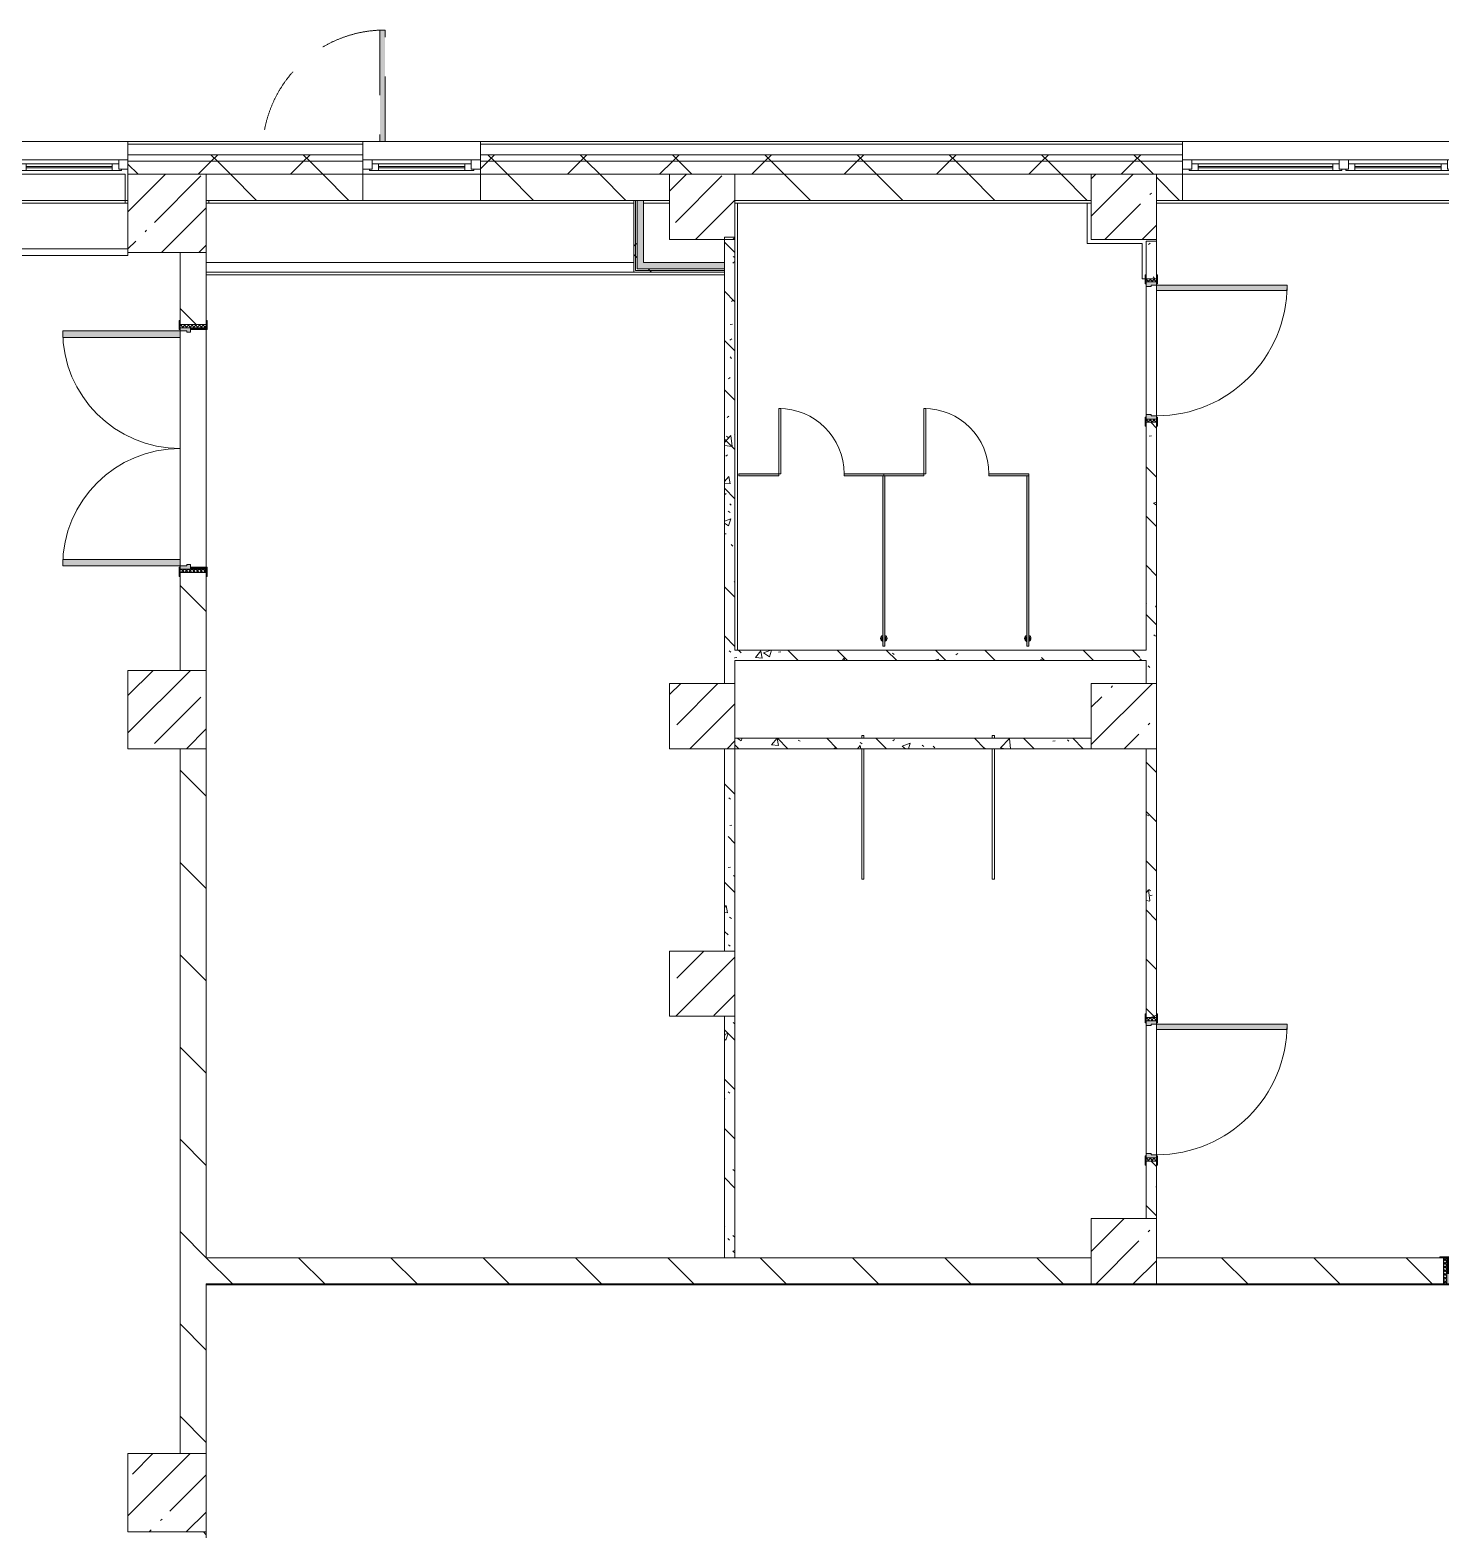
# Model space of a CAD drawing. Header units: millimetres. Extents: x 81731 to 272849, y -8553 to 29000.
# Drawn here: x 211249 to 222058, y 16700 to 28205 of the extents above; entities that cross this region are included whole.
import ezdxf

# ---------------------------------------------------------------- set-up
doc = ezdxf.new("R2010")
doc.units = ezdxf.units.MM
doc.linetypes.add('200_ШТРИХ__ш1_п0_6_', pattern=[800, 500, -300])
for name, color, linetype, lineweight in [('A-DETL-MBND-1', 7, '200_ШТРИХ__ш1_п0_6_', 9), ('A-DOOR-6', 7, 'Continuous', 5), ('A-GENM-1', 7, 'Continuous', 5), ('A-GLAZ-3', 7, 'Continuous', 5), ('A-WALL', 7, 'Continuous', 9), ('A-WALL-6', 7, 'Continuous', 5), ('I-WALL-24', 7, 'Continuous', 5), ('S-COLS-1', 7, 'Continuous', 5)]:
    doc.layers.add(name, color=color, linetype=linetype, lineweight=lineweight)
for name, color, linetype, lineweight, true_color in [('A-DOOR-4', 7, 'Continuous', 5, 0xe2e2e2), ('A-DOOR-5', 7, 'Continuous', 5, 0xaaaaaa), ('A-DOOR-FRAM-2', 7, 'Continuous', 5, 0xe2e2e2), ('A-DOOR-FRAM-4', 7, 'Continuous', 5, 0xaaaaaa), ('A-FLOR-1', 7, 'Continuous', 5, 0xaaaaaa), ('A-GENM-3', 7, 'Continuous', 5, 0xe2ddcd), ('I-WALL-22', 7, 'Continuous', 5, 0xe7e7e7), ('I-WALL-26', 7, 'Continuous', 5, 0x787878)]:
    doc.layers.add(name, color=color, linetype=linetype, lineweight=lineweight, true_color=true_color)
pattern_1 = [(45, (145838.57, 0), (-285.1231, 285.1231), []), (45, (146123.7, 0), (-285.1231, 285.1231), [504.031, -100.806, 16.764, -84.042])]
pattern_2 = [(135, (145838.57, 0), (-353.5534, -353.5534), [])]
pattern_3 = [(135, (145838.57, 0), (-377.1708, -377.1708), [533.4, -88.9, 17.78, -88.9]), (135, (145838.57, 376.94), (-377.1708, -377.1708), []), (50, (145838.57, 0), (637.6445, -55.7866), [66.675, -733.425]), (355, (145838.6, 0), (-123.3494, 668.699), [53.34, -586.74]), (100.451, (145891.7, -4.65), (514.299, 612.908), [56.665, -623.315]), (46.184, (145838.6, 177.8), (948.7764, -147.15), [100.012, -1100.137]), (96.636, (145917.6, 165.5), (830.909, 865.997), [84.998, -934.973]), (351.184, (145838.6, 177.8), (830.918, 865.988), [80.01, -880.11]), (21, (145927.47, 133.35), (530.6506, -357.9283), [66.675, -733.425]), (326, (145927.5, 133.35), (216.308, 644.6585), [53.34, -586.74]), (71.451, (145971.7, 103.5), (746.9596, 286.7243), [56.665, -623.315]), (37.5, (145838.57, 0), (10.8105, 295.9426), [16.764, -562.864, 16.764, -578.866, -588.962]), (37.5, (145838.57, 0), (10.8105, 295.9426), [-1175.258, 16.764, -572.198]), (7.5, (145838.57, 0), (233.8692, 350.6318), [16.764, -322.834, 16.764, -549.529, -224.472]), (7.5, (145838.57, 0), (233.8692, 350.6318), [-905.891, 16.764, -207.708]), (327.5, (145640.32, 0), (474.5678, -20.0513), [16.764, -205.486, 16.764, -676.656, -920.115]), (327.5, (145640.32, 0), (474.5678, -20.0513), [-915.67, 16.764, -903.351]), (317.5, (145551.42, 0), (518.4522, 88.9934), [16.764, -272.161, 16.764, -443.738, -653.415]), (317.5, (145551.42, 0), (518.4522, 88.9934), [-749.427, 16.764, -636.651])]
pattern_4 = [(45, (145838.57, 0), (-353.5534, 353.5534), []), (135, (145838.57, 0), (-353.5534, -353.5534), [])]
pattern_5 = [(45, (145838.6, 0), (-530.33, 530.33), []), (135, (145838.6, 0), (-530.33, -530.33), [])]

# ---------------------------------------------------------------- blocks, each defined once
blk = doc.blocks.new('BSC_Колонна _Прямоугольная - 600х600-V98-2_4_3_птичка')
at = {"layer": 'S-COLS-1'}
h = blk.add_hatch(dxfattribs=at)
h.set_pattern_fill('FP_73', color=256, style=0, pattern_type=2)
h.set_pattern_definition([(45, (-66460, -17000), (-285.1231, 285.1231), []), (45, (-66174.88, -17000), (-285.1231, 285.1231), [504.031, -100.806, 16.764, -84.042])])
h.paths.add_polyline_path([(-300, -300), (300, -300), (300, 300), (-300, 300), (-300, 6)])
for p, q in [((300, 300), (-300, 300)), ((-300, 300), (-300, -300)), ((300, -300), (300, 300)), ((-300, -300), (300, -300))]:
    blk.add_line(p, q, dxfattribs=at)
blk = doc.blocks.new('BSC_Колонна _Прямоугольная - 500х500-V123-2_4_3_птичка')
at = {"layer": 'S-COLS-1'}
h = blk.add_hatch(dxfattribs=at)
h.set_pattern_fill('FP_95', color=256, style=0, pattern_type=2)
h.set_pattern_definition([(45, (-73790, -22950), (-285.1231, 285.1231), []), (45, (-73504.88, -22950), (-285.1231, 285.1231), [504.031, -100.806, 16.764, -84.042])])
h.paths.add_polyline_path([(-250, -250), (250, -250), (250, 250), (-250, 250), (-250, -160)])
for p, q in [((250, 250), (-250, 250)), ((-250, 250), (-250, -250)), ((250, -250), (250, 250)), ((-250, -250), (250, -250))]:
    blk.add_line(p, q, dxfattribs=at)
blk = doc.blocks.new('BSC_Колонна _Прямоугольная - 500х500-V124-2_4_3_птичка')
at = {"layer": 'S-COLS-1'}
h = blk.add_hatch(dxfattribs=at)
h.set_pattern_fill('FP_96', color=256, style=0, pattern_type=2)
h.set_pattern_definition([(45, (-70560, -22950), (-285.1231, 285.1231), []), (45, (-70274.88, -22950), (-285.1231, 285.1231), [504.031, -100.806, 16.764, -84.042])])
h.paths.add_polyline_path([(-250, -250), (250, -250), (250, 250), (-250, 250), (-250, -160)])
for p, q in [((250, 250), (-250, 250)), ((-250, 250), (-250, -250)), ((250, -250), (250, 250)), ((-250, -250), (250, -250))]:
    blk.add_line(p, q, dxfattribs=at)
blk = doc.blocks.new('110_Дверь_СКБ_1Ст_Внутренняя1 - Д-4 1100x2100h_су мгн-32375332-2_4_3_птичка')
at = {"layer": 'A-DOOR-4'}
h = blk.add_hatch(color=256, dxfattribs=at)
h.paths.add_polyline_path([(512.5, 100), (512.5, 60), (502.5, 60), (502.5, 20), (537.5, 20), (537.5, 100)])
h.paths.add_polyline_path([(-487.5, 100), (-512.5, 100), (-512.5, 20), (-477.5, 20), (-477.5, 60), (-487.5, 60)])
at = {"layer": 'A-DOOR-5'}
h = blk.add_hatch(dxfattribs=at)
h.set_pattern_fill('FP_23', color=256, style=0, pattern_type=2)
h.set_pattern_definition([(135, (1751.41, 164.685), (-14.14214, -14.14214), []), (225, (1751.41, 164.685), (14.14214, -14.14214), [])])
h.paths.add_polyline_path([(562.5, 100), (537.5, 100), (537.5, -100), (562.5, -100)])
at = {"layer": 'A-DOOR-FRAM-2'}
for points in [[(-487.5, 1100), (-487.5, 100), (-447.5, 100), (-447.5, 1100)], [(-567.5, 108), (-567.5, 100), (-497.5, 100), (-497.5, 108)], [(-497.5, 20), (-512.5, 20), (-512.5, -100), (-497.5, -100)], [(592.5, 108), (522.5, 108), (522.5, 100), (592.5, 100)], [(537.5, 20), (522.5, 20), (522.5, -100), (537.5, -100)], [(-567.5, -100), (-567.5, -108), (-497.5, -108), (-497.5, -100)], [(592.5, -100), (522.5, -100), (522.5, -108), (592.5, -108)]]:
    blk.add_hatch(color=256, dxfattribs=at).paths.add_polyline_path(points)
at = {"layer": 'A-DOOR-FRAM-4'}
h = blk.add_hatch(dxfattribs=at)
h.set_pattern_fill('FP_24', color=256, style=0, pattern_type=2)
h.set_pattern_definition([(45, (-371.384, 164.685), (-14.1421, 14.1421), []), (135, (-371.384, 164.685), (-14.1421, -14.1421), [])])
h.paths.add_polyline_path([(-512.5, 100), (-537.5, 100), (-537.5, -100), (-512.5, -100)])
at = {"layer": 'A-DOOR-5'}
for p, q in [((-487.5, 1100), (-487.5, 100)), ((-447.5, 1100), (-487.5, 1100)), ((-447.5, 100), (-447.5, 1100)), ((-487.5, 100), (-447.5, 100))]:
    blk.add_line(p, q, dxfattribs=at)
blk.add_arc((-487.5, 100), 1000, 360, 90, dxfattribs=at)
at = {"layer": 'A-DOOR-FRAM-4'}
for p, q in [((-497.5, 108), (-567.5, 108)), ((-567.5, 108), (-567.5, 100)), ((-567.5, 100), (-497.5, 100)), ((-512.5, 100), (-537.5, 100)), ((-537.5, 100), (-537.5, -100)), ((-487.5, 100), (-512.5, 100)), ((-512.5, 100), (-512.5, 20)), ((-512.5, -100), (-512.5, 100)), ((-497.5, 100), (-512.5, 100)), ((-512.5, 100), (-512.5, 99)), ((-512.5, 99), (-497.5, 99)), ((-512.5, 20), (-477.5, 20)), ((-497.5, 20), (-512.5, 20)), ((-512.5, 20), (-512.5, -100)), ((-497.5, 100), (-497.5, 108)), ((-497.5, 99), (-497.5, 100)), ((-497.5, -100), (-497.5, 20)), ((-487.5, 60), (-487.5, 100)), ((-477.5, 60), (-487.5, 60)), ((-477.5, 20), (-477.5, 60)), ((512.5, 60), (502.5, 60)), ((502.5, 60), (502.5, 20)), ((502.5, 20), (537.5, 20)), ((512.5, 100), (512.5, 60)), ((537.5, 100), (512.5, 100)), ((592.5, 108), (522.5, 108)), ((522.5, 108), (522.5, 100)), ((537.5, 100), (522.5, 100)), ((522.5, 100), (522.5, 99)), ((522.5, 100), (592.5, 100)), ((522.5, 99), (537.5, 99)), ((537.5, 20), (522.5, 20)), ((522.5, 20), (522.5, -100)), ((537.5, 20), (537.5, 100)), ((562.5, 100), (537.5, 100)), ((537.5, 100), (537.5, -100)), ((537.5, 99), (537.5, 100)), ((537.5, -100), (537.5, 20)), ((562.5, -100), (562.5, 100)), ((592.5, 100), (592.5, 108)), ((-497.5, -100), (-567.5, -100)), ((-567.5, -100), (-567.5, -108)), ((-567.5, -108), (-497.5, -108)), ((-537.5, -100), (-512.5, -100)), ((-512.5, -100), (-497.5, -100)), ((-497.5, -108), (-497.5, -100)), ((522.5, -100), (537.5, -100)), ((592.5, -100), (522.5, -100)), ((522.5, -100), (522.5, -108)), ((522.5, -108), (592.5, -108)), ((537.5, -100), (562.5, -100)), ((592.5, -108), (592.5, -100))]:
    blk.add_line(p, q, dxfattribs=at)
blk = doc.blocks.new('110_Дверь_СКБ_1Ст_Внутренняя1 - Д-4 1100x2100h_су мгн-32391219-2_4_3_птичка')
at = {"layer": 'A-DOOR-4'}
h = blk.add_hatch(color=256, dxfattribs=at)
h.paths.add_polyline_path([(537.5, 40), (512.5, 40), (512.5, 0), (502.5, 0), (502.5, -40), (537.5, -40)])
h.paths.add_polyline_path([(-477.5, 0), (-487.5, 0), (-487.5, 40), (-512.5, 40), (-512.5, -40), (-477.5, -40)])
at = {"layer": 'A-DOOR-5'}
h = blk.add_hatch(dxfattribs=at)
h.set_pattern_fill('FP_8', color=256, style=0, pattern_type=2)
h.set_pattern_definition([(135, (1751.41, 104.685), (-14.14214, -14.14214), []), (225, (1751.41, 104.685), (14.14214, -14.14214), [])])
h.paths.add_polyline_path([(562.5, 40), (537.5, 40), (537.5, -40), (562.5, -40)])
at = {"layer": 'A-DOOR-FRAM-2'}
for points in [[(-447.5, 40), (-447.5, 1040), (-487.5, 1040), (-487.5, 40)], [(-497.5, 40), (-497.5, 48), (-567.5, 48), (-567.5, 40)], [(592.5, 48), (522.5, 48), (522.5, 40), (592.5, 40)], [(-497.5, -40), (-567.5, -40), (-567.5, -48), (-497.5, -48)], [(592.5, -48), (592.5, -40), (522.5, -40), (522.5, -48)]]:
    blk.add_hatch(color=256, dxfattribs=at).paths.add_polyline_path(points)
at = {"layer": 'A-DOOR-FRAM-4'}
h = blk.add_hatch(dxfattribs=at)
h.set_pattern_fill('FP_9', color=256, style=0, pattern_type=2)
h.set_pattern_definition([(45, (-371.384, 104.685), (-14.1421, 14.1421), []), (135, (-371.384, 104.685), (-14.1421, -14.1421), [])])
h.paths.add_polyline_path([(-512.5, 40), (-537.5, 40), (-537.5, -40), (-512.5, -40)])
at = {"layer": 'A-DOOR-5'}
for p, q in [((-487.5, 1040), (-487.5, 40)), ((-447.5, 1040), (-487.5, 1040)), ((-447.5, 40), (-447.5, 1040)), ((-487.5, 40), (-447.5, 40))]:
    blk.add_line(p, q, dxfattribs=at)
blk.add_arc((-487.5, 40), 1000, 360, 90, dxfattribs=at)
at = {"layer": 'A-DOOR-FRAM-4'}
for p, q in [((-497.5, 48), (-567.5, 48)), ((-567.5, 48), (-567.5, 40)), ((-567.5, 40), (-497.5, 40)), ((-512.5, 40), (-537.5, 40)), ((-537.5, 40), (-537.5, -40)), ((-487.5, 40), (-512.5, 40)), ((-512.5, 40), (-512.5, -40)), ((-512.5, -40), (-512.5, 40)), ((-497.5, 40), (-512.5, 40)), ((-512.5, 40), (-512.5, 39)), ((-512.5, 39), (-497.5, 39)), ((-497.5, 40), (-497.5, 48)), ((-497.5, 39), (-497.5, 40)), ((-487.5, 0), (-487.5, 40)), ((-477.5, 0), (-487.5, 0)), ((-477.5, -40), (-477.5, 0)), ((512.5, 0), (502.5, 0)), ((502.5, 0), (502.5, -40)), ((512.5, 40), (512.5, 0)), ((537.5, 40), (512.5, 40)), ((592.5, 48), (522.5, 48)), ((522.5, 48), (522.5, 40)), ((537.5, 40), (522.5, 40)), ((522.5, 40), (522.5, 39)), ((522.5, 40), (592.5, 40)), ((522.5, 39), (537.5, 39)), ((537.5, -40), (537.5, 40)), ((562.5, 40), (537.5, 40)), ((537.5, 40), (537.5, -40)), ((537.5, 39), (537.5, 40)), ((562.5, -40), (562.5, 40)), ((592.5, 40), (592.5, 48)), ((-497.5, -40), (-567.5, -40)), ((-567.5, -40), (-567.5, -48)), ((-567.5, -48), (-497.5, -48)), ((-537.5, -40), (-512.5, -40)), ((-497.5, -39), (-512.5, -39)), ((-512.5, -39), (-512.5, -40)), ((-512.5, -40), (-477.5, -40)), ((-512.5, -40), (-497.5, -40)), ((-497.5, -40), (-497.5, -39)), ((-497.5, -48), (-497.5, -40)), ((502.5, -40), (537.5, -40)), ((537.5, -39), (522.5, -39)), ((522.5, -39), (522.5, -40)), ((522.5, -40), (537.5, -40)), ((592.5, -40), (522.5, -40)), ((522.5, -40), (522.5, -48)), ((522.5, -48), (592.5, -48)), ((537.5, -40), (537.5, -39)), ((537.5, -40), (562.5, -40)), ((592.5, -48), (592.5, -40))]:
    blk.add_line(p, q, dxfattribs=at)
blk = doc.blocks.new('131_Сантехническая перегородка - СП-2-V130-2_4_3_птичка')
at = {"layer": 'A-GENM-1'}
for p, q in [((0, 8), (1000, 8)), ((0, 8), (0, -8)), ((1080, 8), (1100, 8)), ((1100, 8), (1100, -8)), ((1000, -8), (0, -8)), ((1100, -8), (1080, -8))]:
    blk.add_line(p, q, dxfattribs=at)
blk = doc.blocks.new('110_Дверь_СКБ_2Ст - Д-10 1800x2100h_Актовый зал EI30-32403870-2_4_3_птичка')
at = {"layer": 'A-DOOR-4'}
for points in [[(-887.5, 100), (-837.5, 100), (-837.5, 1000), (-887.5, 1000)], [(862.5, 100), (912.5, 100), (912.5, 1000), (862.5, 1000)]]:
    blk.add_hatch(color=256, dxfattribs=at).paths.add_polyline_path(points)
h = blk.add_hatch(color=256, dxfattribs=at)
h.paths.add_polyline_path([(-912.5, 100), (-912.5, 20), (-877.5, 20), (-877.5, 50), (-887.5, 50), (-887.5, 100)])
h.paths.add_polyline_path([(902.5, 20), (937.5, 20), (937.5, 100), (912.5, 100), (912.5, 50), (902.5, 50)])
at = {"layer": 'A-DOOR-5'}
h = blk.add_hatch(dxfattribs=at)
h.set_pattern_fill('FP_113', color=256, style=0, pattern_type=2)
h.set_pattern_definition([(135, (1351.41, 164.685), (-14.1421, -14.1421), []), (225, (1351.41, 164.685), (14.1421, -14.1421), [])])
h.paths.add_polyline_path([(937.5, -100), (962.5, -100), (962.5, 100), (937.5, 100)])
at = {"layer": 'A-DOOR-FRAM-2'}
for points in [[(-967.5, 100), (-897.5, 100), (-897.5, 108), (-967.5, 108)], [(-912.5, -100), (-897.5, -100), (-897.5, 20), (-912.5, 20)], [(922.5, 100), (992.5, 100), (992.5, 108), (922.5, 108)], [(922.5, -100), (937.5, -100), (937.5, 20), (922.5, 20)], [(-967.5, -108), (-897.5, -108), (-897.5, -100), (-967.5, -100)], [(922.5, -108), (992.5, -108), (992.5, -100), (922.5, -100)]]:
    blk.add_hatch(color=256, dxfattribs=at).paths.add_polyline_path(points)
at = {"layer": 'A-DOOR-FRAM-4'}
h = blk.add_hatch(dxfattribs=at)
h.set_pattern_fill('FP_114', color=256, style=0, pattern_type=2)
h.set_pattern_definition([(45, (-771.384, 164.685), (-14.1421, 14.1421), []), (135, (-771.384, 164.685), (-14.1421, -14.1421), [])])
h.paths.add_polyline_path([(-937.5, -100), (-912.5, -100), (-912.5, 100), (-937.5, 100)])
at = {"layer": 'A-DOOR-5'}
for p, q in [((-887.5, 1000), (-887.5, 100)), ((-837.5, 1000), (-887.5, 1000)), ((-837.5, 100), (-837.5, 1000)), ((912.5, 1000), (862.5, 1000)), ((862.5, 1000), (862.5, 100)), ((912.5, 100), (912.5, 1000)), ((-887.5, 100), (-837.5, 100)), ((862.5, 100), (912.5, 100))]:
    blk.add_line(p, q, dxfattribs=at)
for centre, start, end in [((-887.5, 100), 0, 90), ((912.5, 100), 90, 180)]:
    blk.add_arc(centre, 900, start, end, dxfattribs=at)
at = {"layer": 'A-DOOR-FRAM-4'}
for p, q in [((-897.5, 108), (-967.5, 108)), ((-967.5, 108), (-967.5, 100)), ((-967.5, 100), (-897.5, 100)), ((-912.5, 100), (-937.5, 100)), ((-937.5, 100), (-937.5, -100)), ((-887.5, 100), (-912.5, 100)), ((-912.5, 100), (-912.5, 20)), ((-912.5, -100), (-912.5, 100)), ((-912.5, 20), (-877.5, 20)), ((-897.5, 20), (-912.5, 20)), ((-912.5, 20), (-912.5, -100)), ((-897.5, 100), (-897.5, 108)), ((-897.5, -100), (-897.5, 20)), ((-887.5, 50), (-887.5, 100)), ((-877.5, 50), (-887.5, 50)), ((-877.5, 20), (-877.5, 50)), ((912.5, 50), (902.5, 50)), ((902.5, 50), (902.5, 20)), ((902.5, 20), (937.5, 20)), ((912.5, 100), (912.5, 50)), ((937.5, 100), (912.5, 100)), ((992.5, 108), (922.5, 108)), ((922.5, 108), (922.5, 100)), ((922.5, 100), (992.5, 100)), ((937.5, 20), (922.5, 20)), ((922.5, 20), (922.5, -100)), ((937.5, 20), (937.5, 100)), ((962.5, 100), (937.5, 100)), ((937.5, 100), (937.5, -100)), ((937.5, -100), (937.5, 20)), ((962.5, -100), (962.5, 100)), ((992.5, 100), (992.5, 108)), ((-897.5, -100), (-967.5, -100)), ((-967.5, -100), (-967.5, -108)), ((-967.5, -108), (-897.5, -108)), ((-937.5, -100), (-912.5, -100)), ((-912.5, -100), (-897.5, -100)), ((-897.5, -108), (-897.5, -100)), ((922.5, -100), (937.5, -100)), ((992.5, -100), (922.5, -100)), ((922.5, -100), (922.5, -108)), ((922.5, -108), (992.5, -108)), ((937.5, -100), (962.5, -100)), ((992.5, -108), (992.5, -100))]:
    blk.add_line(p, q, dxfattribs=at)
blk = doc.blocks.new('BSC_Колонна _Прямоугольная - 500х500-V167-2_4_3_птичка')
at = {"layer": 'S-COLS-1'}
h = blk.add_hatch(dxfattribs=at)
h.set_pattern_fill('FP_124', color=256, style=0, pattern_type=2)
h.set_pattern_definition([(45, (-70560, -20900), (-285.1231, 285.1231), []), (45, (-70274.88, -20900), (-285.1231, 285.1231), [504.031, -100.806, 16.764, -84.042])])
h.paths.add_polyline_path([(-250, -250), (250, -250), (250, 250), (-250, 250)])
for p, q in [((250, 250), (-250, 250)), ((-250, 250), (-250, -250)), ((250, -250), (250, 250)), ((-250, -250), (250, -250))]:
    blk.add_line(p, q, dxfattribs=at)
blk = doc.blocks.new('120_Окно_СКБ_1Ст - 120_Окно_СКБ_1Ст 900х2500_h_-19906774-2_4_3_птичка')
at = {"layer": 'A-GLAZ-3'}
for p, q in [((-450, -75), (-450, -5)), ((-450, -5), (-380, -5)), ((450, -5), (-450, -5)), ((-380, -75), (-450, -75)), ((-450, -75), (-400, -75)), ((-380, -75), (-400, -75)), ((-400, -75), (-400, -85)), ((-400, -85), (400, -85)), ((400, -85), (-400, -85)), ((-380, -5), (-380, -75)), ((380, -35), (-380, -35)), ((-380, -35), (-380, -75)), ((-330, -85), (-330, -35)), ((-330, -55), (330, -55)), ((330, -65), (-330, -65)), ((330, -85), (330, -35)), ((380, -75), (380, -5)), ((380, -5), (450, -5)), ((380, -75), (380, -35)), ((450, -75), (380, -75)), ((400, -75), (380, -75)), ((400, -75), (450, -75)), ((400, -85), (400, -75)), ((450, -5), (450, -75))]:
    blk.add_line(p, q, dxfattribs=at)
blk = doc.blocks.new('120_Окно_СКБ_2Ст - 120_Окно_СКБ_2Ст 2100х2400 _мал створка справа_-19092174-2_4_3_птичка')
at = {"layer": 'A-GLAZ-3'}
for p, q in [((-1050, -75), (-1050, -5)), ((-1050, -5), (-980, -5)), ((1050, -5), (-1050, -5)), ((-980, -75), (-1050, -75)), ((-1050, -75), (-1000, -75)), ((-980, -75), (-1000, -75)), ((-1000, -75), (-1000, -85)), ((-1000, -85), (170, -85)), ((170, -85), (-1000, -85)), ((-980, -5), (-980, -75)), ((150, -35), (-980, -35)), ((-980, -35), (-980, -75)), ((-930, -85), (-930, -35)), ((-930, -55), (100, -55)), ((100, -65), (-930, -65)), ((100, -85), (100, -35)), ((150, -75), (150, -5)), ((150, -5), (220, -5)), ((150, -75), (150, -35)), ((220, -75), (150, -75)), ((170, -75), (150, -75)), ((170, -75), (200, -75)), ((170, -85), (170, -75)), ((220, -75), (200, -75)), ((200, -75), (200, -85)), ((200, -85), (1000, -85)), ((1000, -85), (200, -85)), ((220, -5), (220, -75)), ((980, -35), (220, -35)), ((220, -35), (220, -75)), ((270, -85), (270, -35)), ((270, -55), (930, -55)), ((930, -65), (270, -65)), ((930, -85), (930, -35)), ((980, -75), (980, -5)), ((980, -5), (1050, -5)), ((980, -75), (980, -35)), ((1050, -75), (980, -75)), ((1000, -75), (980, -75)), ((1000, -75), (1050, -75)), ((1000, -85), (1000, -75)), ((1050, -5), (1050, -75))]:
    blk.add_line(p, q, dxfattribs=at)
blk = doc.blocks.new('BSC_Колонна _Прямоугольная - 500х500-V172-2_4_3_птичка')
at = {"layer": 'S-COLS-1'}
h = blk.add_hatch(dxfattribs=at)
h.set_pattern_fill('FP_127', color=256, style=0, pattern_type=2)
h.set_pattern_definition([(45, (-73790, -18850), (-285.1231, 285.1231), []), (45, (-73504.88, -18850), (-285.1231, 285.1231), [504.031, -100.806, 16.764, -84.042])])
h.paths.add_polyline_path([(-250, -250), (250, -250), (250, 250), (-250, 250)])
for p, q in [((250, 250), (-250, 250)), ((-250, 250), (-250, -250)), ((250, -250), (250, 250)), ((-250, -250), (250, -250))]:
    blk.add_line(p, q, dxfattribs=at)
blk = doc.blocks.new('110_Дверь_СКБ_1Ст_Наружная - ДН-2д_л__ Дверь из подвала ЛК _900 мм в свету_ 3300-22851703-2_4_3_птичка')
at = {"layer": 'A-DETL-MBND-1'}
blk.add_hatch(color=256, dxfattribs=at).paths.add_polyline_path([(489.5, 135), (489.5, 990), (449.5, 990), (449.5, 135)])
for p, q in [((489.5, 990), (449.5, 990)), ((449.5, 990), (449.5, 135)), ((489.5, 135), (489.5, 990))]:
    blk.add_line(p, q, dxfattribs=at)
blk.add_arc((489.5, 50), 940, 90, 174.73278, dxfattribs=at)
blk = doc.blocks.new('131_Сантехническая перегородка_Дверь - СД-1-V213-2_4_3_птичка')
at = {"layer": 'A-GENM-3'}
for points in [[(0, -8), (305, -8), (305, 8), (0, 8)], [(805, -8), (1110, -8), (1110, 8), (805, 8)]]:
    blk.add_hatch(color=256, dxfattribs=at).paths.add_polyline_path(points)
at = {"layer": 'A-DOOR-6'}
for p, q in [((321, 508), (305, 508)), ((305, 8), (305, 508)), ((321, 8), (321, 508)), ((321, 8), (305, 8))]:
    blk.add_line(p, q, dxfattribs=at)
blk.add_arc((305, 8), 500, 360, 90, dxfattribs=at)
at = {"layer": 'A-GENM-1'}
for p, q in [((305, 8), (0, 8)), ((0, 8), (0, -8)), ((305, -8), (305, 8)), ((1110, 8), (805, 8)), ((805, 8), (805, -8)), ((1110, -8), (1110, 8)), ((0, -8), (305, -8)), ((805, -8), (1110, -8))]:
    blk.add_line(p, q, dxfattribs=at)
blk = doc.blocks.new('131_Сантехническая перегородка - СП-4-V219-2_4_3_птичка')
at = {"layer": 'A-GENM-3'}
blk.add_hatch(color=256, dxfattribs=at).paths.add_polyline_path([(1330, 8), (26, 8), (26, -8), (1330, -8)])
at = {"layer": 'A-GENM-1'}
for p, q in [((1330, 8), (26, 8)), ((26, 8), (26, -8)), ((1330, -8), (1330, 8)), ((26, -8), (1330, -8))]:
    blk.add_line(p, q, dxfattribs=at)
at = {"layer": 'A-GENM-1', "flags": 128}
for points in [[(97, 8), (97, 9), (96, 9), (96, 9), (96, 10), (95, 10), (95, 11), (94, 11), (94, 12), (93, 12), (93, 12), (92, 13), (92, 13), (91, 13), (91, 14), (90, 14), (90, 14), (89, 14), (89, 14), (88, 15), (87, 15), (87, 15), (86, 15), (86, 15), (85, 15), (84, 15), (84, 15), (83, 15), (83, 15), (82, 15), (81, 15), (81, 15), (80, 15), (80, 14), (79, 14), (78, 14), (78, 14), (77, 13), (77, 13), (76, 13), (76, 13), (75, 12), (75, 12), (74, 11), (74, 11), (74, 11), (73, 10), (73, 10), (72, 9), (72, 9), (72, 8), (71, 8)], [(71, -8), (72, -9), (72, -9), (72, -9), (73, -10), (73, -10), (74, -11), (74, -11), (75, -12), (75, -12), (76, -12), (76, -13), (77, -13), (77, -13), (78, -14), (78, -14), (79, -14), (79, -14), (80, -14), (80, -15), (81, -15), (82, -15), (82, -15), (83, -15), (83, -15), (84, -15), (85, -15), (85, -15), (86, -15), (86, -15), (87, -15), (88, -15), (88, -15), (89, -14), (89, -14), (90, -14), (90, -14), (91, -13), (92, -13), (92, -13), (93, -13), (93, -12), (94, -12), (94, -11), (94, -11), (95, -11), (95, -10), (96, -10), (96, -9), (96, -9), (97, -8), (97, -8)]]:
    blk.add_lwpolyline(points, dxfattribs=at)
at = {"layer": 'A-GENM-1'}
for radius, start, end in [(24.6, 19.9113, 160.0887), (17.6, 45, 135), (17.6, 45, 135), (15.1, 45, 135), (24.6, 199.9113, 340.0887), (17.6, 225, 315), (17.6, 225, 315), (15.1, 225, 315)]:
    blk.add_arc((84, 0), radius, start, end, dxfattribs=at)
blk = doc.blocks.new('Зашивка приборов отопления29 - Зашивка приборов отопления-33323054-2_4_3_птичка')
at = {"layer": 'A-WALL-6'}
for p, q in [((66780, 26880), (66760, 26880)), ((70036, 26425), (66760, 26425)), ((66760, 26350), (70036, 26350))]:
    blk.add_line(p, q, dxfattribs=at)

msp = doc.modelspace()

# ---------------------------------------------------------------- hatches: boundary and pattern name
at = {"layer": 'A-WALL-6'}
h = msp.add_hatch(dxfattribs=at)
h.set_pattern_fill('FP_66', color=256, style=0, pattern_type=2)
h.set_pattern_definition(pattern_4)
h.paths.add_polyline_path([(230698.6, 27200), (230698.6, 27250), (226188.6, 27250), (226188.6, 27200), (230027.2, 27200)])
h.paths.add_polyline_path([(222607, 27200), (223688.6, 27200), (223688.6, 27250), (222178.6, 27250), (222178.6, 27200)])
h.paths.add_polyline_path([(210018.6, 27200), (211098.6, 27200), (211098.6, 27250), (210018.6, 27250)])
h.paths.add_polyline_path([(213331.8, 27200), (213798.6, 27200), (213795.6, 27250), (211998.6, 27250), (211998.6, 27200), (212404.3, 27200)])
h.paths.add_polyline_path([(214698.6, 27200), (220078.6, 27200), (220078.6, 27250), (214698.6, 27250)])
h.paths.add_polyline_path([(202201.6, 27200), (202998.6, 27200), (202998.6, 27250), (201748.4, 27250), (201748.4, 27200)])
h.paths.add_polyline_path([(200346.6, 27200), (200848.4, 27200), (200848.4, 27250), (199698.8, 27250), (199698.8, 27200)])
h.paths.add_polyline_path([(205698.6, 27200), (206878.6, 27200), (206878.6, 27250), (205698.6, 27250)])
h.paths.add_polyline_path([(195709, 27200), (196598.8, 27200), (196598.8, 27250), (195498.9, 27250), (195498.9, 27200)])
h.paths.add_polyline_path([(194598.9, 27200), (194598.9, 27250), (193345.6, 27250), (193345.6, 27200), (193853.9, 27200)])
h.paths.add_polyline_path([(190245.6, 27200), (190245.6, 27250), (187848.6, 27250), (187848.6, 27200), (189216.3, 27200)])
h = msp.add_hatch(dxfattribs=at)
h.set_pattern_fill('FP_66', color=256, style=0, pattern_type=2)
h.set_pattern_definition(pattern_4)
h.paths.add_polyline_path([(230038.6, 27100), (230698.6, 27100), (230698.6, 27200), (226188.6, 27200), (226188.6, 27100), (230027.2, 27100)])
h.paths.add_polyline_path([(212404.3, 27100), (213798.6, 27100), (213795.6, 27200), (211998.6, 27200), (211998.6, 27100)])
h.paths.add_polyline_path([(211098.6, 27100), (211098.6, 27200), (210018.6, 27200), (210018.6, 27100), (210793.8, 27100)])
h.paths.add_polyline_path([(223688.6, 27100), (223688.6, 27200), (222178.6, 27200), (222178.6, 27100), (223534.6, 27100)])
h.paths.add_polyline_path([(214698.6, 27100), (220078.6, 27100), (220078.6, 27200), (214698.6, 27200)])
h.paths.add_polyline_path([(206839.2, 27100), (206878.6, 27100), (206878.6, 27200), (205698.6, 27200), (205698.6, 27100), (206593.8, 27100)])
h.paths.add_polyline_path([(199698.8, 27100), (200848.4, 27100), (200848.4, 27200), (199698.8, 27200)])
h.paths.add_polyline_path([(202665.4, 27100), (202998.6, 27100), (202998.6, 27200), (201748.4, 27200), (201748.4, 27100), (202201.6, 27100)])
h.paths.add_polyline_path([(194598.9, 27100), (194598.9, 27200), (193345.6, 27200), (193345.6, 27100), (193853.9, 27100)])
h.paths.add_polyline_path([(190245.6, 27100), (190245.6, 27200), (187898.6, 27200), (187898.6, 27100), (189216.3, 27100)])
h.paths.add_polyline_path([(195498.9, 27100), (196598.8, 27100), (196598.8, 27200), (195498.9, 27200)])
at = {"layer": 'I-WALL-22'}
for points in [[(215949.2, 26425), (215949.2, 26900), (215899.2, 26900), (215899.2, 26425)], [(216568.6, 26375), (216568.6, 26425), (215899.2, 26425), (215899.2, 26375), (216114.4, 26375)]]:
    msp.add_hatch(color=256, dxfattribs=at).paths.add_polyline_path(points)
at = {"layer": 'I-WALL-24'}
h = msp.add_hatch(dxfattribs=at)
h.set_pattern_fill('FP_77', color=256, style=0, pattern_type=2)
h.set_pattern_definition(pattern_2)
h.paths.add_polyline_path([(227244.6, 26900), (230038.6, 26900), (230038.6, 27100), (226988.6, 27100), (226988.6, 26900)])
h.paths.add_polyline_path([(226488.6, 26900), (226488.6, 27100), (226188.6, 27100), (226188.6, 26900), (226317.1, 26900)])
h.paths.add_polyline_path([(216114.4, 26900), (216148.6, 26900), (216148.6, 27100), (214698.6, 27100), (214698.6, 26900), (215186.9, 26900)])
h.paths.add_polyline_path([(217041.9, 26900), (219378.6, 26900), (219378.6, 27100), (216648.6, 27100), (216648.6, 26900)])
h.paths.add_polyline_path([(212598.6, 26900), (213798.6, 26900), (213795.6, 27100), (212598.6, 27100)])
h.paths.add_polyline_path([(222178.6, 26900), (222588.6, 26900), (222588.6, 27100), (222178.6, 27100)])
h.paths.add_polyline_path([(223688.6, 26900), (223688.6, 27100), (223088.6, 27100), (223088.6, 26900), (223534.6, 26900)])
h.paths.add_polyline_path([(220078.6, 26900), (220078.6, 27100), (219878.6, 27100), (219878.6, 26900)])
h.paths.add_polyline_path([(201748.4, 26900), (202998.6, 26900), (202998.6, 27100), (201748.4, 27100)])
h.paths.add_polyline_path([(205698.6, 26900), (206898.6, 26900), (206898.6, 27100), (205698.6, 27100)])
h.paths.add_polyline_path([(200346.6, 26900), (200848.4, 26900), (200848.4, 27100), (199698.8, 27100), (199698.8, 26900)])
h.paths.add_polyline_path([(210303.4, 26900), (211098.6, 26900), (211098.6, 27100), (209998.6, 27100), (209998.6, 26900)])
h.paths.add_polyline_path([(196203.4, 26900), (196598.8, 26900), (196598.8, 27100), (196203.4, 27100)])
h = msp.add_hatch(dxfattribs=at)
h.set_pattern_fill('FP_160', color=256, style=0, pattern_type=2)
h.set_pattern_definition(pattern_5)
h.paths.add_polyline_path([(215886.7, 26362.5), (215886.7, 26900), (215874.2, 26900), (215874.2, 26362.5)])
h = msp.add_hatch(dxfattribs=at)
h.set_pattern_fill('FP_160', color=256, style=0, pattern_type=2)
h.set_pattern_definition(pattern_5)
h.paths.add_polyline_path([(215899.2, 26375), (215899.2, 26900), (215886.7, 26900), (215886.7, 26375)])
h = msp.add_hatch(dxfattribs=at)
h.set_pattern_fill('FP_77', color=256, style=0, pattern_type=2)
h.set_pattern_definition(pattern_2)
h.paths.add_polyline_path([(212398.6, 12300), (212598.6, 12300), (212598.6, 15175), (212398.6, 15175), (212398.6, 13534.8)])
h.paths.add_polyline_path([(212598.6, 16625), (212598.6, 16700), (212398.6, 16700), (212404.3, 16625)])
h.paths.add_polyline_path([(212460.6, 17300), (212598.6, 17300), (212598.6, 22700), (212398.6, 22700), (212398.6, 17300)])
h.paths.add_polyline_path([(212598.6, 23300), (212598.6, 24050), (212398.6, 24050), (212398.6, 23300)])
h.paths.add_polyline_path([(212598.6, 25950), (212598.6, 26500), (212398.6, 26500), (212398.6, 25950)])
h = msp.add_hatch(dxfattribs=at)
h.set_pattern_fill('FP_160', color=256, style=0, pattern_type=2)
h.set_pattern_definition(pattern_5)
h.paths.add_polyline_path([(216568.6, 26350), (216568.6, 26362.5), (215874.2, 26362.5), (215874.2, 26350), (216114.4, 26350)])
h = msp.add_hatch(dxfattribs=at)
h.set_pattern_fill('FP_160', color=256, style=0, pattern_type=2)
h.set_pattern_definition(pattern_5)
h.paths.add_polyline_path([(216568.6, 26362.5), (216568.6, 26375), (215886.7, 26375), (215886.7, 26362.5), (216114.4, 26362.5)])
h = msp.add_hatch(dxfattribs=at)
h.set_pattern_fill('FP_77', color=256, style=0, pattern_type=2)
h.set_pattern_definition(pattern_2)
h.paths.add_polyline_path([(228172.2, 18600), (230038.6, 18600), (230038.6, 18800), (226018.6, 18800), (226018.6, 18600), (226317.1, 18600)])
h.paths.add_polyline_path([(223208.6, 18600), (224418.6, 18600), (224418.6, 18800), (223178.6, 18800), (223178.6, 18600)])
h.paths.add_polyline_path([(212598.6, 18600), (219378.6, 18600), (219378.6, 18800), (212598.6, 18800)])
h.paths.add_polyline_path([(219878.6, 18600), (222078.6, 18600), (222078.6, 18800), (219878.6, 18800), (219878.6, 18681)])
at = {"layer": 'I-WALL-26'}
h = msp.add_hatch(dxfattribs=at)
h.set_pattern_fill('FP_81', color=256, style=0, pattern_type=2)
h.set_pattern_definition(pattern_3)
h.paths.add_polyline_path([(216648.6, 21150), (216644.6, 22700), (216568.6, 22700), (216568.6, 21150)])
h.paths.add_polyline_path([(216642.3, 23200), (216648.6, 23200), (216648.6, 26617.5), (216568.6, 26617.5), (216568.6, 23200), (216639.7, 23200)])
h = msp.add_hatch(dxfattribs=at)
h.set_pattern_fill('FP_81', color=256, style=0, pattern_type=2)
h.set_pattern_definition(pattern_3)
h.paths.add_polyline_path([(219846.1, 19100), (219878.6, 19100), (219878.6, 19540), (219798.6, 19540), (219798.6, 19100)])
h.paths.add_polyline_path([(219878.6, 20640), (219878.6, 22700), (219798.6, 22700), (219798.6, 20640)])
h.paths.add_polyline_path([(219878.6, 23200), (219878.6, 25200), (219798.6, 25200), (219798.6, 23200), (219812.5, 23200)])
h.paths.add_polyline_path([(219878.6, 26300), (219878.6, 26587.5), (219798.6, 26587.5), (219798.6, 26300), (219824.5, 26300)])
h = msp.add_hatch(dxfattribs=at)
h.set_pattern_fill('FP_81', color=256, style=0, pattern_type=2)
h.set_pattern_definition(pattern_3)
h.paths.add_polyline_path([(216648.6, 23375), (219798.6, 23375), (219798.6, 23455), (216648.6, 23455)])
h = msp.add_hatch(dxfattribs=at)
h.set_pattern_fill('FP_81', color=256, style=0, pattern_type=2)
h.set_pattern_definition(pattern_3)
h.paths.add_polyline_path([(218897, 22700), (219378.6, 22700), (219378.6, 22780), (216648.6, 22780), (216648.6, 22700), (217041.9, 22700)])
h = msp.add_hatch(dxfattribs=at)
h.set_pattern_fill('FP_81', color=256, style=0, pattern_type=2)
h.set_pattern_definition(pattern_3)
h.paths.add_polyline_path([(216568.6, 18800), (216648.6, 18800), (216648.6, 20650), (216568.6, 20650), (216568.6, 20476.2)])
at = {"layer": 'S-COLS-1'}
h = msp.add_hatch(dxfattribs=at)
h.set_pattern_fill('FP_74', color=256, style=0, pattern_type=2)
h.set_pattern_definition(pattern_1)
h.paths.add_polyline_path([(212598.6, 26500), (212598.6, 27100), (211998.6, 27100), (211998.6, 26500), (212404.3, 26500)])
h = msp.add_hatch(dxfattribs=at)
h.set_pattern_fill('FP_74', color=256, style=0, pattern_type=2)
h.set_pattern_definition(pattern_1)
h.paths.add_polyline_path([(216148.6, 26600), (216648.6, 26600), (216648.6, 27100), (216148.6, 27100), (216148.6, 26839.2)])
h = msp.add_hatch(dxfattribs=at)
h.set_pattern_fill('FP_74', color=256, style=0, pattern_type=2)
h.set_pattern_definition(pattern_1)
h.paths.add_polyline_path([(219378.6, 26600), (219878.6, 26600), (219878.6, 27100), (219378.6, 27100), (219378.6, 26900)])
h = msp.add_hatch(dxfattribs=at)
h.set_pattern_fill('FP_74', color=256, style=0, pattern_type=2)
h.set_pattern_definition(pattern_1)
h.paths.add_polyline_path([(212598.6, 22700), (212598.6, 23300), (211998.6, 23300), (211998.6, 22700), (212398.6, 22700)])

# ---------------------------------------------------------------- linework, layer by layer
at = {"layer": 'A-FLOR-1'}
for p, q in [((211998.6, 26880), (211978.6, 26880)), ((216668.6, 26880), (216668.6, 23455)), ((219347.6, 26569), (219347.6, 26880)), ((222157.6, 26879), (219878.6, 26879)), ((219878.6, 26600), (219878.6, 26587.5)), ((219767.6, 26569), (219347.6, 26569)), ((219767.6, 26300), (219767.6, 26569)), ((216568.6, 26330), (212598.6, 26330)), ((219790.6, 26300), (219767.6, 26300)), ((222048.6, 18592.9), (212598.6, 18592.9))]:
    msp.add_line(p, q, dxfattribs=at)
at = {"layer": 'A-WALL'}
for p, q in [((213798.6, 27330), (211998.6, 27330)), ((220078.6, 27330), (214698.6, 27330)), ((213798.6, 27250), (211998.6, 27250)), ((213798.6, 27200), (211998.6, 27200)), ((220078.6, 27250), (214698.6, 27250)), ((220078.6, 27200), (214698.6, 27200)), ((213798.6, 27100), (212598.6, 27100)), ((216148.6, 27100), (214698.6, 27100)), ((219378.6, 27100), (216648.6, 27100)), ((220078.6, 27100), (219878.6, 27100)), ((215886.7, 26900), (215886.7, 26362.5)), ((215899.2, 26900), (215899.2, 26375)), ((215886.7, 26362.5), (216568.6, 26362.5)), ((215899.2, 26375), (216568.6, 26375)), ((216568.6, 18800), (216648.6, 18800))]:
    msp.add_line(p, q, dxfattribs=at)
at = {"layer": 'A-WALL-6'}
for p, q in [((239148.6, 27350), (195498.9, 27350)), ((211998.6, 27350), (211998.6, 27100)), ((213798.6, 27100), (213798.6, 27350)), ((214698.6, 27350), (214698.6, 27100)), ((220078.6, 27100), (220078.6, 27350)), ((211998.6, 27100), (212598.6, 27100)), ((216148.6, 27100), (216648.6, 27100)), ((219378.6, 27100), (219878.6, 27100))]:
    msp.add_line(p, q, dxfattribs=at)
at = {"layer": 'I-WALL-24'}
for p, q in [((211098.6, 27100), (211978.6, 27100)), ((211978.6, 26880), (211978.6, 27100)), ((212598.6, 27100), (212598.6, 26900)), ((213798.6, 26900), (213798.6, 27100)), ((213798.6, 27100), (214698.6, 27100)), ((214698.6, 27100), (214698.6, 26900)), ((216148.6, 26900), (216148.6, 27100)), ((216648.6, 27100), (216648.6, 26900)), ((219378.6, 26900), (219378.6, 27100)), ((219878.6, 27100), (219878.6, 26900)), ((220078.6, 26900), (220078.6, 27100)), ((220078.6, 27100), (222178.6, 27100)), ((211998.6, 26900), (196203.4, 26900)), ((211978.6, 26880), (206598.6, 26880)), ((212598.6, 26900), (216148.6, 26900)), ((212618.6, 26900), (212618.6, 26880)), ((215874.7, 26880), (212618.6, 26880)), ((215949.2, 26900), (215874.2, 26900)), ((215874.2, 26900), (215874.2, 26350)), ((215949.2, 26425), (215949.2, 26900)), ((216148.6, 26880), (215949.2, 26880)), ((216648.6, 26900), (219378.6, 26900)), ((219378.6, 26880), (216648.6, 26880)), ((222588.6, 26900), (219878.6, 26900)), ((222179.5, 26880), (219878.6, 26880)), ((216568.6, 26617.5), (216568.6, 23200)), ((216648.6, 26617.5), (216568.6, 26617.5)), ((216648.6, 23455), (216648.6, 26617.5)), ((219798.6, 26587.5), (219798.6, 26330)), ((219878.6, 26587.5), (219798.6, 26587.5)), ((219878.6, 26330), (219878.6, 26587.5)), ((206619.6, 26529), (211998.6, 26529)), ((211999.1, 26479), (206619.6, 26479)), ((211999.1, 26500.3), (211999.1, 26479)), ((212598.6, 26500), (212398.6, 26500)), ((212398.6, 26500), (212398.6, 25980)), ((212598.6, 25980), (212598.6, 26500)), ((215874.2, 26350), (216568.6, 26350)), ((216568.6, 26425), (215949.2, 26425)), ((219798.6, 25260), (219798.6, 26240)), ((219878.6, 26210), (219878.6, 25250)), ((212598.6, 25910), (212598.6, 24090)), ((212398.6, 24150), (212398.6, 25850)), ((219798.6, 25170), (219798.6, 23455)), ((219878.6, 23200), (219878.6, 25170)), ((212398.6, 24020), (212398.6, 23300)), ((212598.6, 23300), (212598.6, 24020)), ((219798.6, 23455), (216648.6, 23455)), ((216648.6, 23375), (219798.6, 23375)), ((216648.6, 23200), (216648.6, 23375)), ((219798.6, 23375), (219798.6, 23200)), ((212398.6, 23300), (212598.6, 23300)), ((219378.6, 22780), (216648.6, 22780)), ((212398.6, 22700), (212398.6, 17300)), ((212598.6, 22700), (212398.6, 22700)), ((212598.6, 18800), (212598.6, 22700)), ((216568.6, 22700), (216568.6, 21150)), ((216648.6, 21150), (216648.6, 22700)), ((216648.6, 22700), (219378.6, 22700)), ((219798.6, 22700), (219798.6, 20670)), ((219878.6, 20670), (219878.6, 22700)), ((216568.6, 20650), (216568.6, 18800)), ((216648.6, 18800), (216648.6, 20650)), ((219798.6, 19600), (219798.6, 20580)), ((219878.6, 20550), (219878.6, 19590)), ((219798.6, 19510), (219798.6, 19100)), ((219878.6, 19100), (219878.6, 19510)), ((216568.6, 18800), (212598.6, 18800)), ((219378.6, 18800), (216648.6, 18800)), ((222048.6, 18800), (219878.6, 18800)), ((212598.6, 17300), (212598.6, 18600)), ((212598.6, 18600), (219378.6, 18600)), ((219878.6, 18600), (222048.6, 18600)), ((212598.6, 16655), (212598.6, 16700))]:
    msp.add_line(p, q, dxfattribs=at)
at = {"layer": 'S-COLS-1'}
for p, q in [((212598.6, 27100), (211998.6, 27100)), ((211998.6, 27100), (211998.6, 26500)), ((212598.6, 26900), (212598.6, 27100)), ((216648.6, 27100), (216148.6, 27100)), ((216148.6, 27100), (216148.6, 26900)), ((216648.6, 26900), (216648.6, 27100)), ((219878.6, 27100), (219378.6, 27100)), ((219378.6, 27100), (219378.6, 26900)), ((219878.6, 26900), (219878.6, 27100)), ((212598.6, 26500), (212598.6, 26900)), ((216148.6, 26900), (216148.6, 26600)), ((216648.6, 26600), (216648.6, 26900)), ((219378.6, 26900), (219378.6, 26600)), ((219878.6, 26600), (219878.6, 26900)), ((216148.6, 26600), (216648.6, 26600)), ((219378.6, 26600), (219878.6, 26600)), ((211998.6, 26500), (212598.6, 26500)), ((212398.6, 23300), (211998.6, 23300)), ((211998.6, 23300), (211998.6, 22700)), ((212598.6, 23300), (212398.6, 23300)), ((212598.6, 22700), (212598.6, 23300)), ((211998.6, 22700), (212398.6, 22700)), ((212398.6, 22700), (212598.6, 22700))]:
    msp.add_line(p, q, dxfattribs=at)

# ---------------------------------------------------------------- block references
at = {"layer": 'A-DETL-MBND-1'}
msp.add_blockref('110_Дверь_СКБ_1Ст_Наружная - ДН-2д_л__ Дверь из подвала ЛК _900 мм в свету_ 3300-22851703-2_4_3_птичка', (213479.1, 27215), dxfattribs=at)
at = {"layer": 'A-DOOR-5'}
for name, p, rotation in [('110_Дверь_СКБ_1Ст_Внутренняя1 - Д-4 1100x2100h_су мгн-32391219-2_4_3_птичка', (219838.6, 25762.5), 269.9999999999999), ('110_Дверь_СКБ_2Ст - Д-10 1800x2100h_Актовый зал EI30-32403870-2_4_3_птичка', (212498.6, 24987.5), 89.9999999999999), ('110_Дверь_СКБ_1Ст_Внутренняя1 - Д-4 1100x2100h_су мгн-32391219-2_4_3_птичка', (219838.6, 20102.5), 269.9999999999999), ('110_Дверь_СКБ_1Ст_Внутренняя1 - Д-4 1100x2100h_су мгн-32375332-2_4_3_птичка', (222641.1, 18700), 180)]:
    msp.add_blockref(name, p, dxfattribs=dict(at, rotation=rotation))
at = {"layer": 'A-GENM-1'}
for p in [(216679.6, 24798.5), (217789.9, 24798.5)]:
    msp.add_blockref('131_Сантехническая перегородка_Дверь - СД-1-V213-2_4_3_птичка', p, dxfattribs=at)
for name, p, rotation in [('131_Сантехническая перегородка - СП-4-V219-2_4_3_птичка', (217789.9, 23460.5), 90.00000000001177), ('131_Сантехническая перегородка - СП-4-V219-2_4_3_птичка', (218892.3, 23460.5), 90.00000000001177), ('131_Сантехническая перегородка - СП-2-V130-2_4_3_птичка', (217628.6, 21700), 90.00000000000006), ('131_Сантехническая перегородка - СП-2-V130-2_4_3_птичка', (218628.6, 21700), 90.00000000000006)]:
    msp.add_blockref(name, p, dxfattribs=dict(at, rotation=rotation))
at = {"layer": 'A-GLAZ-3'}
for name, p in [('120_Окно_СКБ_1Ст - 120_Окно_СКБ_1Ст 900х2500_h_-19906774-2_4_3_птичка', (211548.6, 27215)), ('120_Окно_СКБ_1Ст - 120_Окно_СКБ_1Ст 900х2500_h_-19906774-2_4_3_птичка', (214248.6, 27215)), ('120_Окно_СКБ_2Ст - 120_Окно_СКБ_2Ст 2100х2400 _мал створка справа_-19092174-2_4_3_птичка', (221128.6, 27215))]:
    msp.add_blockref(name, p, dxfattribs=at)
at = {"layer": 'A-WALL-6'}
msp.add_blockref('Зашивка приборов отопления29 - Зашивка приборов отопления-33323054-2_4_3_птичка', (145838.6, 0), dxfattribs=at)
at = {"layer": 'S-COLS-1'}
for name, p in [('BSC_Колонна _Прямоугольная - 500х500-V124-2_4_3_птичка', (216398.6, 22950)), ('BSC_Колонна _Прямоугольная - 500х500-V123-2_4_3_птичка', (219628.6, 22950)), ('BSC_Колонна _Прямоугольная - 500х500-V167-2_4_3_птичка', (216398.6, 20900)), ('BSC_Колонна _Прямоугольная - 500х500-V172-2_4_3_птичка', (219628.6, 18850)), ('BSC_Колонна _Прямоугольная - 600х600-V98-2_4_3_птичка', (212298.6, 17000))]:
    msp.add_blockref(name, p, dxfattribs=at)

doc.saveas('drawing.dxf')
